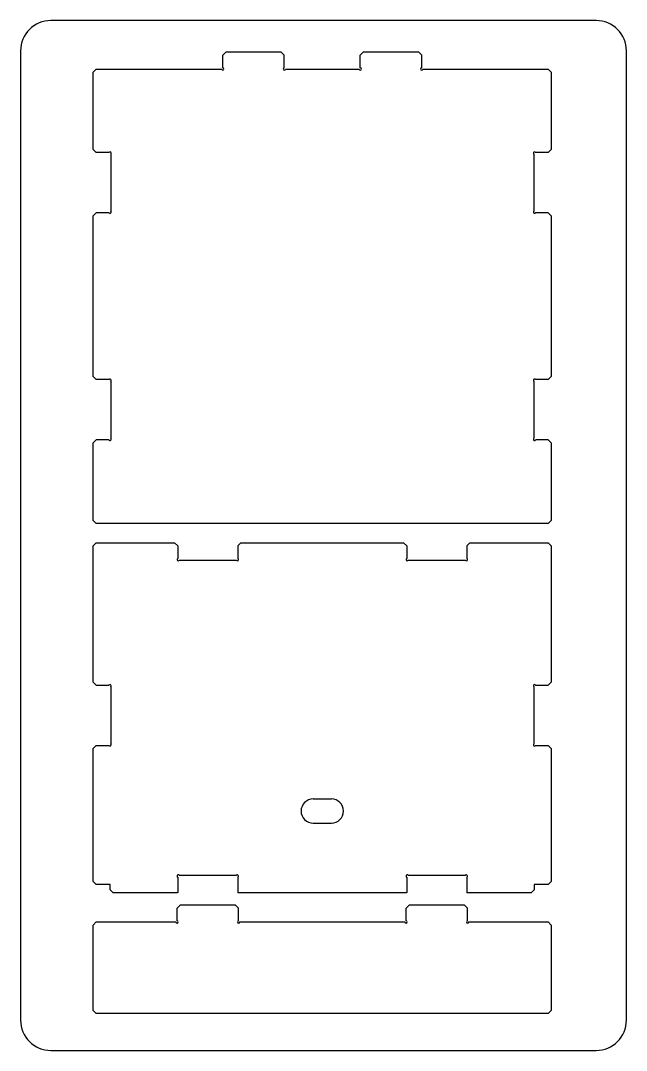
# Model space of a CAD drawing. Header units: millimetres. Extents: x 0 to 201, y 0 to 341.
# Drawn here: x 0 to 100, y 171 to 341 of the extents above; entities that cross this region are included whole.
import ezdxf

# ---------------------------------------------------------------- set-up
doc = ezdxf.new("R2010")
doc.units = ezdxf.units.MM
for name, color, linetype in [('Shape2DView008', 7, 'CONTINUOUS'), ('Shape2DView010', 7, 'CONTINUOUS'), ('Sketch', 7, 'CONTINUOUS'), ('Sketch001', 7, 'CONTINUOUS')]:
    doc.layers.add(name, color=color, linetype=linetype)

msp = doc.modelspace()

# ---------------------------------------------------------------- linework, layer by layer
at = {"layer": 'Shape2DView008'}
for p, q in [((33.38, 335.3), (33.88, 335.8)), ((33.38, 333.19), (33.38, 335.3)), ((43.03, 335.8), (33.88, 335.8)), ((43.03, 335.8), (43.53, 335.3)), ((43.53, 333.19), (43.53, 335.3)), ((56.06, 335.3), (56.56, 335.8)), ((56.06, 333.19), (56.06, 335.3)), ((65.72, 335.8), (56.56, 335.8)), ((65.72, 335.8), (66.22, 335.3)), ((66.22, 333.19), (66.22, 335.3)), ((12, 332.5), (12.5, 333)), ((12, 319.73), (12, 332.5)), ((12.5, 333), (33.2, 333)), ((43.72, 333), (55.88, 333)), ((66.4, 333), (87.1, 333)), ((87.1, 333), (87.6, 332.5)), ((87.6, 332.5), (87.6, 319.73)), ((12.5, 319.23), (12, 319.73)), ((87.6, 319.73), (87.1, 319.23)), ((14.59, 319.23), (12.5, 319.23)), ((14.87, 318.95), (14.87, 309.55)), ((84.73, 318.95), (84.73, 309.55)), ((87.1, 319.23), (85.01, 319.23)), ((12, 308.77), (12.5, 309.27)), ((12, 282.23), (12, 308.77)), ((14.59, 309.27), (12.5, 309.27)), ((87.1, 309.27), (85.01, 309.27)), ((87.1, 309.27), (87.6, 308.77)), ((87.6, 308.77), (87.6, 282.23)), ((12.5, 281.73), (12, 282.23)), ((87.6, 282.23), (87.1, 281.73)), ((14.59, 281.73), (12.5, 281.73)), ((14.87, 281.45), (14.87, 272.05)), ((84.73, 281.45), (84.73, 272.05)), ((87.1, 281.73), (85.01, 281.73)), ((12, 271.27), (12.5, 271.77)), ((12, 258.5), (12, 271.27)), ((14.59, 271.77), (12.5, 271.77)), ((87.1, 271.77), (85.01, 271.77)), ((87.6, 271.27), (87.1, 271.77)), ((87.6, 271.27), (87.6, 258.5)), ((12.5, 258), (12, 258.5)), ((87.1, 258), (87.6, 258.5)), ((87.1, 258), (12.5, 258))]:
    msp.add_line(p, q, dxfattribs=at)
for centre, radius, start, end in [((33.38, 333), 0.187, 180, 0), ((33.38, 333), 0.187, 0, 90), ((43.53, 333), 0.187, 90, 180), ((43.53, 333), 0.187, 180, 0), ((56.06, 333), 0.187, 180, 0), ((56.06, 333), 0.187, 0, 90), ((66.22, 333), 0.187, 90, 180), ((66.22, 333), 0.187, 180, 0), ((14.76, 319.12), 0.2, -60, 150), ((84.84, 319.12), 0.2, 30, 180), ((84.84, 319.12), 0.2, 180, -120), ((14.76, 309.38), 0.2, -150, 60), ((84.84, 309.38), 0.2, 120, 180), ((84.84, 309.38), 0.2, 180, -30), ((14.76, 281.62), 0.2, -60, 150), ((84.84, 281.62), 0.2, 30, 180), ((84.84, 281.62), 0.2, 180, -120), ((14.76, 271.88), 0.2, -150, 60), ((84.84, 271.88), 0.2, 120, 180), ((84.84, 271.88), 0.2, 180, -30)]:
    msp.add_arc(centre, radius, start, end, dxfattribs=at)
at = {"layer": 'Shape2DView010'}
for p, q in [((25.82, 194.5), (26.32, 195)), ((25.82, 192.39), (25.82, 194.5)), ((35.48, 195), (26.32, 195)), ((35.98, 194.5), (35.48, 195)), ((35.98, 192.39), (35.98, 194.5)), ((64.12, 195), (63.62, 194.5)), ((63.62, 192.39), (63.62, 194.5)), ((73.28, 195), (64.12, 195)), ((73.78, 194.5), (73.28, 195)), ((73.78, 192.39), (73.78, 194.5)), ((12, 191.7), (12.5, 192.2)), ((12.5, 192.2), (25.64, 192.2)), ((36.16, 192.2), (63.44, 192.2)), ((73.96, 192.2), (87.1, 192.2)), ((87.6, 191.7), (87.1, 192.2)), ((12, 177.58), (12, 191.7)), ((87.6, 191.7), (87.6, 177.58)), ((12.5, 177.08), (12, 177.58)), ((87.1, 177.08), (12.5, 177.08)), ((87.1, 177.08), (87.6, 177.58))]:
    msp.add_line(p, q, dxfattribs=at)
for centre, start, end in [((25.82, 192.2), 180, 0), ((25.82, 192.2), 0, 90), ((35.98, 192.2), 90, 180), ((35.98, 192.2), 180, 0), ((63.62, 192.2), 180, 0), ((63.62, 192.2), 0, 90), ((73.78, 192.2), 90, 180), ((73.78, 192.2), 180, 0)]:
    msp.add_arc(centre, 0.187, start, end, dxfattribs=at)
at = {"layer": 'Sketch'}
for p, q in [((95, 341), (5, 341)), ((0, 336), (0, 176)), ((100, 176), (100, 336)), ((5, 171), (95, 171))]:
    msp.add_line(p, q, dxfattribs=at)
for centre, start, end in [((5, 336), 90, 180), ((95, 336), 0, 90), ((5, 176), 180, -90), ((95, 176), -90, 0)]:
    msp.add_arc(centre, 5, start, end, dxfattribs=at)
at = {"layer": 'Sketch001'}
for p, q in [((12.5, 254.8), (12, 254.3)), ((12, 231.79), (12, 254.3)), ((12.5, 254.8), (25.43, 254.8)), ((25.43, 254.8), (25.93, 254.3)), ((25.93, 254.3), (25.93, 252.2)), ((36.38, 254.8), (35.88, 254.3)), ((35.88, 254.3), (35.88, 252.2)), ((36.38, 254.8), (63.23, 254.8)), ((63.73, 254.3), (63.23, 254.8)), ((63.73, 254.3), (63.73, 252.2)), ((74.17, 254.8), (73.67, 254.3)), ((73.67, 254.3), (73.67, 252.2)), ((74.17, 254.8), (87.1, 254.8)), ((87.6, 254.3), (87.1, 254.8)), ((87.6, 254.3), (87.6, 231.79)), ((26.2, 251.93), (35.6, 251.93)), ((64, 251.93), (73.4, 251.93)), ((12, 231.79), (12.5, 231.29)), ((12.5, 231.29), (14.59, 231.29)), ((85.01, 231.29), (87.1, 231.29)), ((87.1, 231.29), (87.6, 231.79)), ((14.87, 231.02), (14.87, 221.62)), ((84.73, 231.02), (84.73, 221.62)), ((12.5, 221.34), (12, 220.84)), ((12.5, 221.34), (14.59, 221.34)), ((85.01, 221.34), (87.1, 221.34)), ((87.6, 220.84), (87.1, 221.34)), ((12, 198.9), (12, 220.84)), ((87.6, 220.84), (87.6, 198.9)), ((48.3, 212.51), (51.3, 212.51)), ((48.3, 208.51), (51.3, 208.51)), ((12.5, 198.4), (12, 198.9)), ((25.93, 199.59), (25.93, 197.04)), ((35.61, 199.87), (26.19, 199.87)), ((35.88, 199.59), (35.88, 197.04)), ((63.73, 199.59), (63.73, 197.04)), ((73.41, 199.87), (63.99, 199.87)), ((73.67, 199.59), (73.67, 197.04)), ((87.1, 198.4), (87.6, 198.9)), ((14.8, 198.4), (12.5, 198.4)), ((14.8, 197.5), (14.8, 198.4)), ((14.8, 197.5), (15.3, 197)), ((84.3, 197), (84.8, 197.5)), ((87.1, 198.4), (84.8, 198.4)), ((84.8, 198.4), (84.8, 197.5)), ((25.88, 197), (15.3, 197)), ((63.68, 197), (35.92, 197)), ((84.3, 197), (73.72, 197))]:
    msp.add_line(p, q, dxfattribs=at)
for centre, radius, start, end in [((26.03, 252.03), 0.2, 120, -90), ((26.03, 252.03), 0.2, -90, -30), ((35.77, 252.03), 0.2, -150, -90), ((35.77, 252.03), 0.2, -90, 60), ((63.83, 252.03), 0.2, 120, -90), ((63.83, 252.03), 0.2, -90, -30), ((73.57, 252.03), 0.2, -150, -90), ((73.57, 252.03), 0.2, -90, 60), ((14.76, 231.19), 0.2, 0, 150), ((84.84, 231.19), 0.2, 30, -120), ((14.76, 231.19), 0.2, -60, 0), ((14.76, 221.44), 0.2, -150, 0), ((14.76, 221.44), 0.2, 0, 60), ((84.84, 221.44), 0.2, 120, -30), ((48.3, 210.51), 2, 90, -90), ((51.3, 210.51), 2, -90, 90)]:
    msp.add_arc(centre, radius, start, end, dxfattribs=at)
for centre, start_param, end_param in [((26.02, 199.77), 5.235988, 1.570796), ((26.02, 199.77), 1.570796, 2.617994), ((35.78, 199.77), 4.712389, 1.047198), ((35.78, 199.77), 3.665191, 4.712389), ((63.82, 199.77), 5.235988, 1.570796), ((63.82, 199.77), 1.570796, 2.617994), ((73.58, 199.77), 4.712389, 1.047198), ((73.58, 199.77), 3.665191, 4.712389), ((26.02, 196.86), 0.523599, 0.799258), ((35.78, 196.86), 5.483927, 5.759587), ((63.82, 196.86), 0.523599, 0.799258), ((73.58, 196.86), 5.483927, 5.759587)]:
    msp.add_ellipse(centre, major_axis=(0, 0.208), ratio=0.939693, start_param=start_param, end_param=end_param, dxfattribs=at)

doc.saveas('drawing.dxf')
